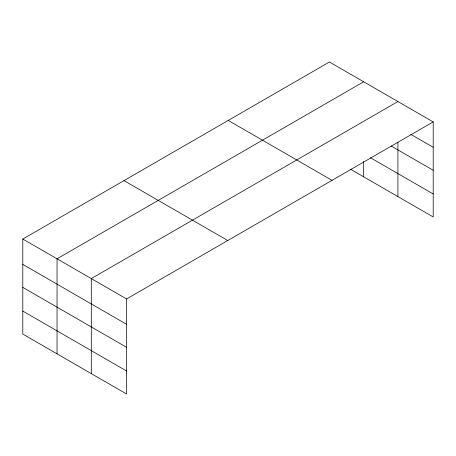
<?xml version="1.0" encoding="UTF-8"?>
<svg xmlns="http://www.w3.org/2000/svg" width="456" height="456" viewBox="0 0 456 456"><rect width="100%" height="100%" fill="white"/><g stroke="black" fill="none" stroke-linecap="round" stroke-linejoin="round"><path stroke-width="0.68" d="M433.2 121.923L329.426 62.01L22.8 239.041L22.8 334.077L126.574 393.99L126.574 298.948L433.2 121.923L433.2 216.959L350.829 169.404M397.917 142.232L397.917 196.593M363.671 81.778L57.046 258.808L57.046 353.85M397.917 101.551L91.291 278.582L91.291 373.624M410.691 134.281L433.2 147.271M391.191 146.017L433.2 170.27M370.397 157.708L433.2 193.965M228.239 120.43L332.014 180.342M123.986 180.616L227.761 240.529M22.8 239.041L126.574 298.948M22.8 264.389L126.574 324.301M22.8 287.388L126.574 347.301M22.8 311.083L126.574 370.996M363.671 161.487L363.671 176.82"/></g></svg>
